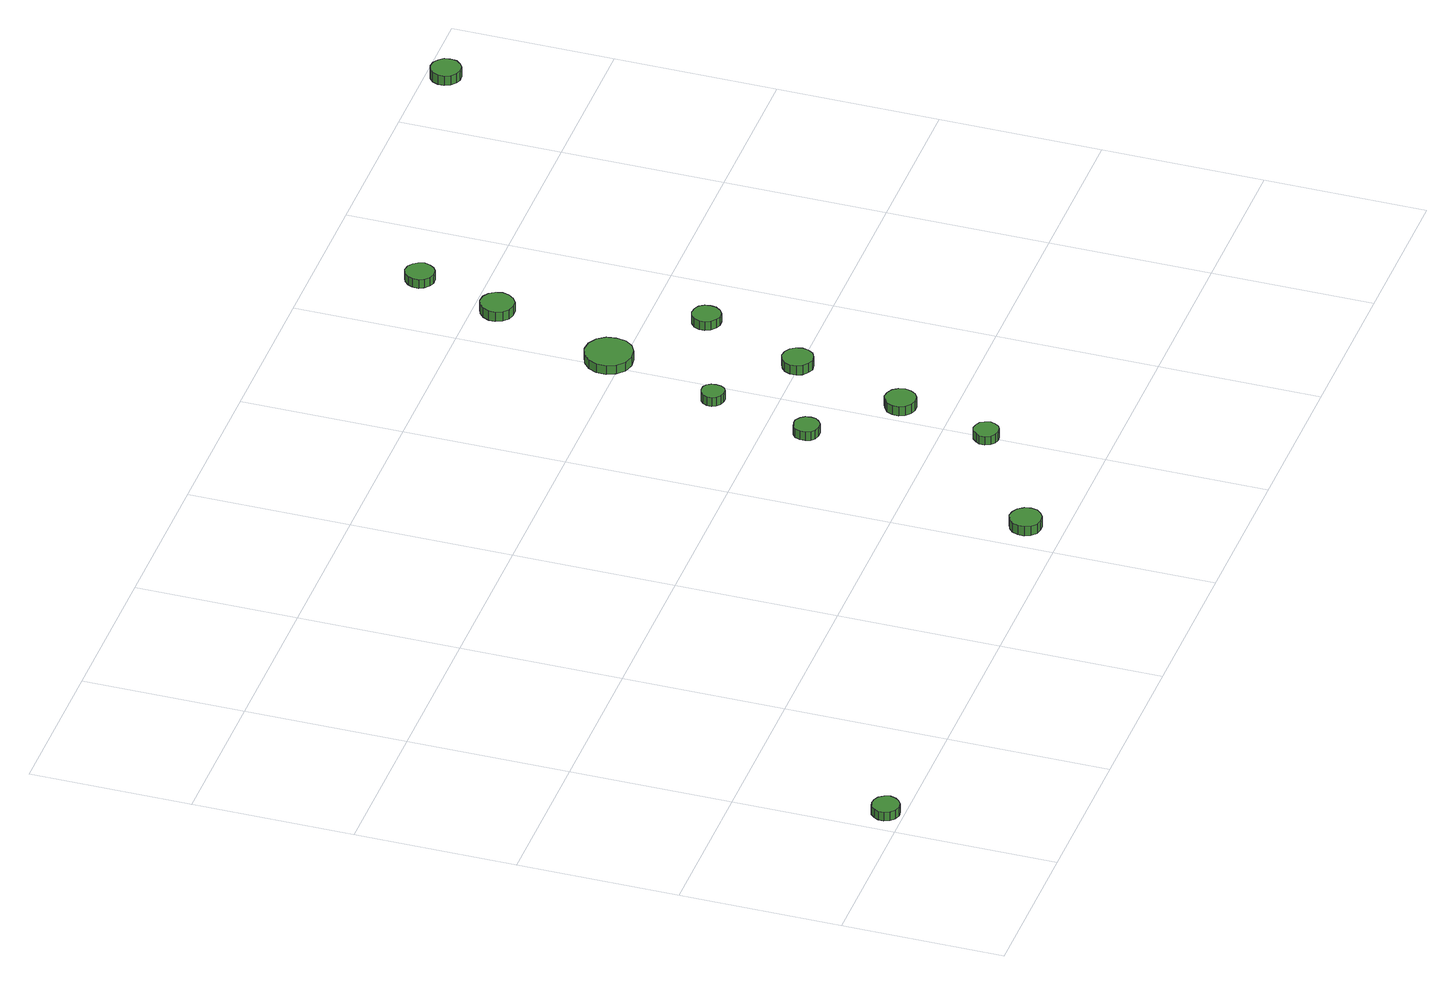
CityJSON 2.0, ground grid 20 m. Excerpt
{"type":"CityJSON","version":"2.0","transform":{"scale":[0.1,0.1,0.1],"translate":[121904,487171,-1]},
"CityObjects":{
"tree1":{"type":"SolitaryVegetationObject","attributes":{"function":"something"},"geometry":[{"type":"MultiSurface","lod":"1","boundaries":[[[0,1,2,3,4,5,6,7,8,9,10,11,12,13,14]],[[15,16,17,18,19,20,21,22,23,24,25,26,27,28,29]],[[0,29,28,1]],[[1,28,27,2]],[[2,27,26,3]],[[3,26,25,4]],[[4,25,24,5]],[[5,24,23,6]],[[6,23,22,7]],[[7,22,21,8]],[[8,21,20,9]],[[9,20,19,10]],[[10,19,18,11]],[[11,18,17,12]],[[12,17,16,13]],[[13,16,15,14]],[[14,15,29,0]]]}]},
"tree2":{"type":"SolitaryVegetationObject","attributes":{"function":"something"},"geometry":[{"type":"MultiSurface","lod":"1","boundaries":[[[30,31,32,33,34,35,36,37,38,39,40,41,42,43,44]],[[45,46,47,48,49,50,51,52,53,54,55,56,57,58,59]],[[30,59,58,31]],[[31,58,57,32]],[[32,57,56,33]],[[33,56,55,34]],[[34,55,54,35]],[[35,54,53,36]],[[36,53,52,37]],[[37,52,51,38]],[[38,51,50,39]],[[39,50,49,40]],[[40,49,48,41]],[[41,48,47,42]],[[42,47,46,43]],[[43,46,45,44]],[[44,45,59,30]]]}]},
"tree3":{"type":"SolitaryVegetationObject","attributes":{"function":"something"},"geometry":[{"type":"MultiSurface","lod":"1","boundaries":[[[60,61,62,63,64,65,66,67,68,69,70,71,72,73,74]],[[75,76,77,78,79,80,81,82,83,84,85,86,87,88,89]],[[60,89,88,61]],[[61,88,87,62]],[[62,87,86,63]],[[63,86,85,64]],[[64,85,84,65]],[[65,84,83,66]],[[66,83,82,67]],[[67,82,81,68]],[[68,81,80,69]],[[69,80,79,70]],[[70,79,78,71]],[[71,78,77,72]],[[72,77,76,73]],[[73,76,75,74]],[[74,75,89,60]]]}]},
"tree4":{"type":"SolitaryVegetationObject","attributes":{"function":"something"},"geometry":[{"type":"MultiSurface","lod":"1","boundaries":[[[90,91,92,93,94,95,96,97,98,99,100,101,102,103,104]],[[105,106,107,108,109,110,111,112,113,114,115,116,117,118,119]],[[90,119,118,91]],[[91,118,117,92]],[[92,117,116,93]],[[93,116,115,94]],[[94,115,114,95]],[[95,114,113,96]],[[96,113,112,97]],[[97,112,111,98]],[[98,111,110,99]],[[99,110,109,100]],[[100,109,108,101]],[[101,108,107,102]],[[102,107,106,103]],[[103,106,105,104]],[[104,105,119,90]]]}]},
"tree5":{"type":"SolitaryVegetationObject","attributes":{"function":"something"},"geometry":[{"type":"MultiSurface","lod":"1","boundaries":[[[120,121,122,123,124,125,126,127,128,129,130,131,132,133,134]],[[135,136,137,138,139,140,141,142,143,144,145,146,147,148,149]],[[120,149,148,121]],[[121,148,147,122]],[[122,147,146,123]],[[123,146,145,124]],[[124,145,144,125]],[[125,144,143,126]],[[126,143,142,127]],[[127,142,141,128]],[[128,141,140,129]],[[129,140,139,130]],[[130,139,138,131]],[[131,138,137,132]],[[132,137,136,133]],[[133,136,135,134]],[[134,135,149,120]]]}]},
"tree6":{"type":"SolitaryVegetationObject","attributes":{"function":"something"},"geometry":[{"type":"MultiSurface","lod":"1","boundaries":[[[150,151,152,153,154,155,156,157,158,159,160,161,162,163,164]],[[165,166,167,168,169,170,171,172,173,174,175,176,177,178,179]],[[150,179,178,151]],[[151,178,177,152]],[[152,177,176,153]],[[153,176,175,154]],[[154,175,174,155]],[[155,174,173,156]],[[156,173,172,157]],[[157,172,171,158]],[[158,171,170,159]],[[159,170,169,160]],[[160,169,168,161]],[[161,168,167,162]],[[162,167,166,163]],[[163,166,165,164]],[[164,165,179,150]]]}]},
"tree7":{"type":"SolitaryVegetationObject","attributes":{"function":"something"},"geometry":[{"type":"MultiSurface","lod":"1","boundaries":[[[180,181,182,183,184,185,186,187,188,189,190,191,192,193,194]],[[195,196,197,198,199,200,201,202,203,204,205,206,207,208,209]],[[180,209,208,181]],[[181,208,207,182]],[[182,207,206,183]],[[183,206,205,184]],[[184,205,204,185]],[[185,204,203,186]],[[186,203,202,187]],[[187,202,201,188]],[[188,201,200,189]],[[189,200,199,190]],[[190,199,198,191]],[[191,198,197,192]],[[192,197,196,193]],[[193,196,195,194]],[[194,195,209,180]]]}]},
"tree8":{"type":"SolitaryVegetationObject","attributes":{"function":"something"},"geometry":[{"type":"MultiSurface","lod":"1","boundaries":[[[210,211,212,213,214,215,216,217,218,219,220,221,222,223,224]],[[225,226,227,228,229,230,231,232,233,234,235,236,237,238,239]],[[210,239,238,211]],[[211,238,237,212]],[[212,237,236,213]],[[213,236,235,214]],[[214,235,234,215]],[[215,234,233,216]],[[216,233,232,217]],[[217,232,231,218]],[[218,231,230,219]],[[219,230,229,220]],[[220,229,228,221]],[[221,228,227,222]],[[222,227,226,223]],[[223,226,225,224]],[[224,225,239,210]]]}]},
"tree9":{"type":"SolitaryVegetationObject","attributes":{"function":"something"},"geometry":[{"type":"MultiSurface","lod":"1","boundaries":[[[240,241,242,243,244,245,246,247,248,249,250,251,252,253,254]],[[255,256,257,258,259,260,261,262,263,264,265,266,267,268,269]],[[240,269,268,241]],[[241,268,267,242]],[[242,267,266,243]],[[243,266,265,244]],[[244,265,264,245]],[[245,264,263,246]],[[246,263,262,247]],[[247,262,261,248]],[[248,261,260,249]],[[249,260,259,250]],[[250,259,258,251]],[[251,258,257,252]],[[252,257,256,253]],[[253,256,255,254]],[[254,255,269,240]]]}]},
"tree10":{"type":"SolitaryVegetationObject","attributes":{"function":"something"},"geometry":[{"type":"MultiSurface","lod":"1","boundaries":[[[270,271,272,273,274,275,276,277,278,279,280,281,282,283,284]],[[285,286,287,288,289,290,291,292,293,294,295,296,297,298,299]],[[270,299,298,271]],[[271,298,297,272]],[[272,297,296,273]],[[273,296,295,274]],[[274,295,294,275]],[[275,294,293,276]],[[276,293,292,277]],[[277,292,291,278]],[[278,291,290,279]],[[279,290,289,280]],[[280,289,288,281]],[[281,288,287,282]],[[282,287,286,283]],[[283,286,285,284]],[[284,285,299,270]]]}]},
"tree11":{"type":"SolitaryVegetationObject","attributes":{"function":"something"},"geometry":[{"type":"MultiSurface","lod":"1","boundaries":[[[300,301,302,303,304,305,306,307,308,309,310,311,312,313,314]],[[315,316,317,318,319,320,321,322,323,324,325,326,327,328,329]],[[300,329,328,301]],[[301,328,327,302]],[[302,327,326,303]],[[303,326,325,304]],[[304,325,324,305]],[[305,324,323,306]],[[306,323,322,307]],[[307,322,321,308]],[[308,321,320,309]],[[309,320,319,310]],[[310,319,318,311]],[[311,318,317,312]],[[312,317,316,313]],[[313,316,315,314]],[[314,315,329,300]]]}]},
"tree12":{"type":"SolitaryVegetationObject","attributes":{"function":"something"},"geometry":[{"type":"MultiSurface","lod":"1","boundaries":[[[330,331,332,333,334,335,336,337,338,339,340,341,342,343,344]],[[345,346,347,348,349,350,351,352,353,354,355,356,357,358,359]],[[330,359,358,331]],[[331,358,357,332]],[[332,357,356,333]],[[333,356,355,334]],[[334,355,354,335]],[[335,354,353,336]],[[336,353,352,337]],[[337,352,351,338]],[[338,351,350,339]],[[339,350,349,340]],[[340,349,348,341]],[[341,348,347,342]],[[342,347,346,343]],[[343,346,345,344]],[[344,345,359,330]]]}]}
},
"vertices":[
[37,17,32],[35,24,32],[31,30,32],[25,33,32],[18,34,32],[11,32,32],[6,27,32],[3,21,32],[3,14,32],[6,7,32],[11,3,32],[18,0,32],[25,1,32],[31,5,32],[35,10,32],[35,10,20],[31,5,20],[25,1,20],[18,0,20],[11,3,20],[6,7,20],[3,14,20],[3,21,20],[6,27,20],[11,32,20],[18,34,20],[25,33,20],[31,30,20],[35,24,20],[37,17,20],
[653,44,28],[651,52,28],[646,59,28],[639,63,28],[631,64,28],[623,61,28],[617,56,28],[614,48,28],[614,40,28],[617,33,28],[623,27,28],[631,25,28],[639,26,28],[646,30,28],[651,36,28],[651,36,15],[646,30,15],[639,26,15],[631,25,15],[623,27,15],[617,33,15],[614,40,15],[614,48,15],[617,56,15],[623,61,15],[631,64,15],[639,63,15],[646,59,15],[651,52,15],[653,44,15],
[804,143,29],[802,150,29],[799,155,29],[793,158,29],[787,159,29],[781,157,29],[776,152,29],[773,147,29],[773,140,29],[776,134,29],[781,130,29],[787,128,29],[793,129,29],[799,132,29],[802,137,29],[802,137,17],[799,132,17],[793,129,17],[787,128,17],[781,130,17],[776,134,17],[773,140,17],[773,147,17],[776,152,17],[781,157,17],[787,159,17],[793,158,17],[799,155,17],[802,150,17],[804,143,17],
[755,348,24],[754,355,24],[750,360,24],[744,364,24],[738,364,24],[731,362,24],[726,358,24],[724,352,24],[724,345,24],[726,339,24],[731,335,24],[738,333,24],[744,333,24],[750,337,24],[754,342,24],[754,342,12],[750,337,12],[744,333,12],[738,333,12],[731,335,12],[726,339,12],[724,345,12],[724,352,12],[726,358,12],[731,362,12],[738,364,12],[744,364,12],[750,360,12],[754,355,12],[755,348,12],
[844,261,24],[842,269,24],[838,275,24],[831,279,24],[823,280,24],[816,277,24],[810,272,24],[807,265,24],[807,257,24],[810,250,24],[816,245,24],[823,242,24],[831,243,24],[838,247,24],[842,253,24],[842,253,11],[838,247,11],[831,243,11],[823,242,11],[816,245,11],[810,250,11],[807,257,11],[807,265,11],[810,272,11],[816,277,11],[823,280,11],[831,279,11],[838,275,11],[842,269,11],[844,261,11],
[784,474,24],[783,480,24],[780,485,24],[775,488,24],[769,488,24],[763,486,24],[759,482,24],[756,477,24],[756,471,24],[759,466,24],[763,462,24],[769,460,24],[775,460,24],[780,463,24],[783,468,24],[783,468,12],[780,463,12],[775,460,12],[769,460,12],[763,462,12],[759,466,12],[756,471,12],[756,477,12],[759,482,12],[763,486,12],[769,488,12],[775,488,12],[780,485,12],[783,480,12],[784,474,12],
[830,612,30],[828,624,30],[821,634,30],[810,640,30],[798,641,30],[786,637,30],[777,629,30],[772,618,30],[772,606,30],[777,595,30],[786,586,30],[798,583,30],[810,584,30],[821,590,30],[828,600,30],[828,600,18],[821,590,18],[810,584,18],[798,583,18],[786,586,18],[777,595,18],[772,606,18],[772,618,18],[777,629,18],[786,637,18],[798,641,18],[810,640,18],[821,634,18],[828,624,18],[830,612,18],
[886,401,24],[884,409,24],[880,415,24],[873,419,24],[865,420,24],[858,417,24],[852,412,24],[849,405,24],[849,397,24],[852,390,24],[858,385,24],[865,382,24],[873,383,24],[880,387,24],[884,393,24],[884,393,11],[880,387,11],[873,383,11],[865,382,11],[858,385,11],[852,390,11],[849,397,11],[849,405,11],[852,412,11],[858,417,11],[865,420,11],[873,419,11],[880,415,11],[884,409,11],[886,401,11],
[931,529,27],[930,536,27],[926,542,27],[920,545,27],[912,546,27],[906,544,27],[900,539,27],[897,532,27],[897,525,27],[900,519,27],[906,514,27],[912,511,27],[920,512,27],[926,516,27],[930,522,27],[930,522,15],[926,516,15],[920,512,15],[912,511,15],[906,514,15],[900,519,15],[897,525,15],[897,532,15],[900,539,15],[906,544,15],[912,546,15],[920,545,15],[926,542,15],[930,536,15],[931,529,15],
[877,767,30],[875,776,30],[870,783,30],[863,787,30],[854,788,30],[846,785,30],[840,779,30],[836,771,30],[836,763,30],[840,755,30],[846,749,30],[854,747,30],[863,747,30],[870,752,30],[875,759,30],[875,759,17],[870,752,17],[863,747,17],[854,747,17],[846,749,17],[840,755,17],[836,763,17],[836,771,17],[840,779,17],[846,785,17],[854,788,17],[863,787,17],[870,783,17],[875,776,17],[877,767,17],
[916,876,23],[914,883,23],[910,889,23],[904,893,23],[896,894,23],[889,891,23],[884,886,23],[881,880,23],[881,872,23],[884,866,23],[889,861,23],[896,858,23],[904,859,23],[910,863,23],[914,869,23],[914,869,11],[910,863,11],[904,859,11],[896,858,11],[889,861,11],[884,866,11],[881,872,11],[881,880,11],[884,886,11],[889,891,11],[896,894,11],[904,893,11],[910,889,11],[914,883,11],[916,876,11],
[1324,977,21],[1323,984,21],[1318,990,21],[1312,994,21],[1304,995,21],[1297,993,21],[1291,988,21],[1288,981,21],[1288,973,21],[1291,966,21],[1297,961,21],[1304,958,21],[1312,959,21],[1318,963,21],[1323,969,21],[1323,969,8],[1318,963,8],[1312,959,8],[1304,958,8],[1297,961,8],[1291,966,8],[1288,973,8],[1288,981,8],[1291,988,8],[1297,993,8],[1304,995,8],[1312,994,8],[1318,990,8],[1323,984,8],[1324,977,8]
]}
